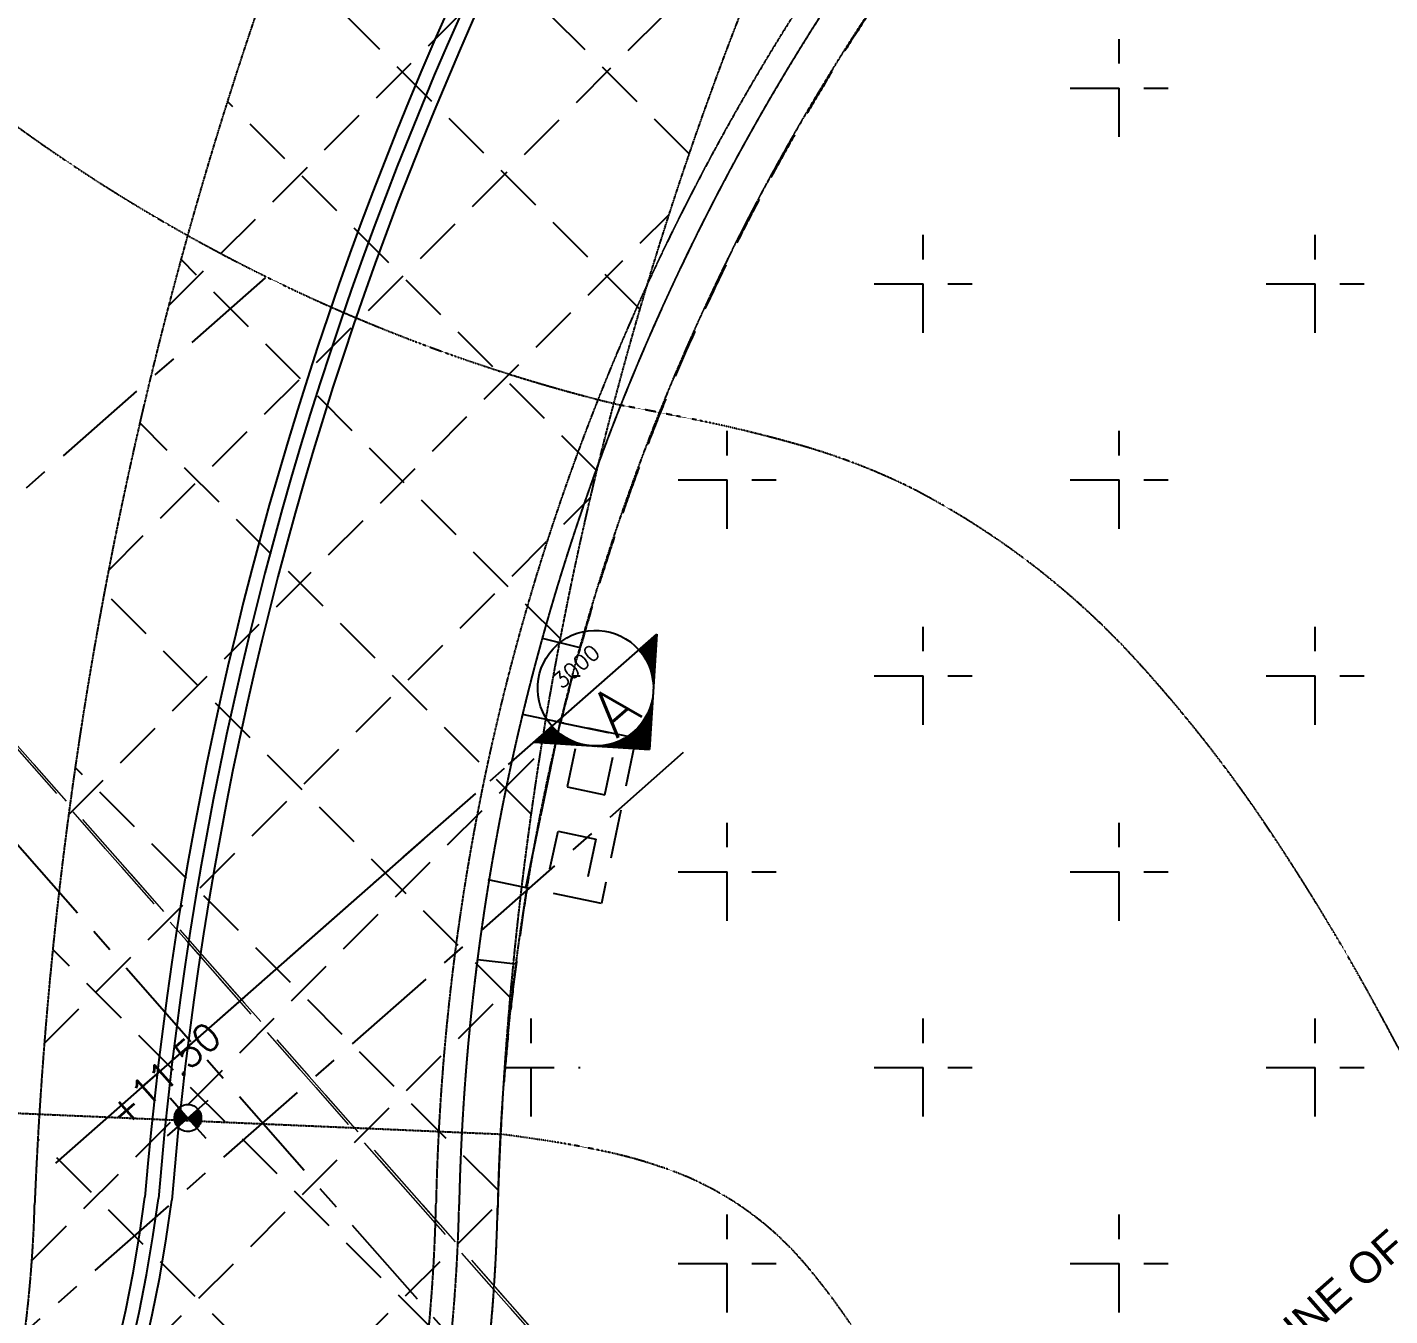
# Model space of a CAD drawing. Header units: millimetres. Extents: x 832728086 to 834530684, y 817551485 to 818349469.
# Drawn here: x 834340922 to 834358581, y 818011403 to 818028108 of the extents above; entities that cross this region are included whole.
import ezdxf
from ezdxf.enums import TextEntityAlignment as Align

# ---------------------------------------------------------------- set-up
doc = ezdxf.new("R2010")
doc.units = ezdxf.units.MM
doc.header["$LTSCALE"] = 100
for name, pattern in [('CENTER', [2, 1.25, -0.25, 0.25, -0.25]), ('Grid Line', [22.225, 12.7, -3.175, 3.175, -3.175]), ('Hidden', [9.525, 6.35, -3.175]), ('HIDDEN2', [4.7625, 3.175, -1.5875])]:
    doc.linetypes.add(name, pattern=pattern)
for name, color, linetype in [('+C-160', 160, 'Hidden'), ('000-Tactile-l', 8, 'Continuous'), ('DLN020__', 6, 'Continuous'), ('DLN052__', 7, 'Continuous'), ('DLN210__', 7, 'Continuous'), ('LEVEL', 7, 'Continuous'), ('MARK', 7, 'Continuous')]:
    doc.layers.add(name, color=color, linetype=linetype)
doc.layers.add('000-edge seating element-b', color=4, linetype='Continuous', lineweight=20)
doc.layers.add('000-edge seating element-h', color=253, linetype='Continuous', lineweight=0)
doc.styles.add('romans', font='romans.shx')
doc.styles.get("Standard").update_dxf_attribs({"font": 'swiss.ttf'})

# ---------------------------------------------------------------- blocks, each defined once
blk = doc.blocks.new('*X16')
at = {"color": 0}
for p, q in [((61448, 54925), (61451, 54925)), ((61273, 54750), (61626, 54750)), ((61285, 54762), (61614, 54762)), ((61298, 54775), (61601, 54775)), ((61310, 54788), (61589, 54788)), ((61323, 54800), (61576, 54800)), ((61335, 54812), (61564, 54812)), ((61348, 54825), (61551, 54825)), ((61360, 54838), (61539, 54838)), ((61373, 54850), (61526, 54850)), ((61385, 54862), (61514, 54862)), ((61398, 54875), (61501, 54875)), ((61410, 54888), (61489, 54888)), ((61423, 54900), (61476, 54900)), ((61435, 54912), (61464, 54912)), ((61098, 54575), (61205, 54575)), ((61110, 54588), (61245, 54588)), ((61123, 54600), (61295, 54600)), ((61135, 54612), (61377, 54612)), ((61148, 54625), (61751, 54625)), ((61160, 54638), (61739, 54638)), ((61173, 54650), (61726, 54650)), ((61185, 54662), (61714, 54662)), ((61198, 54675), (61701, 54675)), ((61210, 54688), (61689, 54688)), ((61223, 54700), (61676, 54700)), ((61235, 54712), (61664, 54712)), ((61248, 54725), (61651, 54725)), ((61260, 54738), (61639, 54738)), ((61522, 54612), (61764, 54612)), ((61604, 54600), (61776, 54600)), ((61654, 54588), (61789, 54588)), ((61694, 54575), (61801, 54575)), ((60935, 54412), (60936, 54412)), ((60948, 54425), (60949, 54425)), ((60960, 54438), (60964, 54438)), ((60973, 54450), (60979, 54450)), ((60985, 54462), (60995, 54462)), ((60998, 54475), (61012, 54475)), ((61010, 54488), (61030, 54488)), ((61023, 54500), (61049, 54500)), ((61035, 54512), (61069, 54512)), ((61048, 54525), (61091, 54525)), ((61060, 54538), (61115, 54538)), ((61073, 54550), (61142, 54550)), ((61085, 54562), (61171, 54562)), ((61728, 54562), (61814, 54562)), ((61757, 54550), (61826, 54550)), ((61784, 54538), (61839, 54538)), ((61808, 54525), (61851, 54525)), ((61830, 54512), (61864, 54512)), ((61850, 54500), (61876, 54500)), ((61869, 54488), (61889, 54488)), ((61887, 54475), (61901, 54475)), ((61904, 54462), (61914, 54462)), ((61920, 54450), (61926, 54450)), ((61935, 54438), (61939, 54438)), ((61950, 54425), (61951, 54425)), ((61963, 54412), (61964, 54412)), ((60748, 54225), (60791, 54225)), ((60760, 54238), (60798, 54238)), ((60773, 54250), (60805, 54250)), ((60785, 54262), (60813, 54262)), ((60798, 54275), (60821, 54275)), ((60810, 54288), (60829, 54288)), ((60823, 54300), (60838, 54300)), ((60835, 54312), (60847, 54312)), ((60848, 54325), (60856, 54325)), ((60860, 54338), (60866, 54338)), ((60873, 54350), (60877, 54350)), ((60885, 54362), (60887, 54362)), ((60898, 54375), (60899, 54375)), ((60910, 54388), (60910, 54388)), ((61989, 54388), (61989, 54388)), ((62000, 54375), (62001, 54375)), ((62012, 54362), (62014, 54362)), ((62022, 54350), (62026, 54350)), ((62033, 54338), (62039, 54338)), ((62043, 54325), (62051, 54325)), ((62052, 54312), (62064, 54312)), ((62061, 54300), (62076, 54300)), ((62070, 54288), (62089, 54288)), ((62078, 54275), (62101, 54275)), ((62086, 54262), (62114, 54262)), ((62094, 54250), (62126, 54250)), ((62101, 54238), (62139, 54238)), ((62108, 54225), (62151, 54225)), ((60573, 54050), (60722, 54050)), ((60585, 54062), (60726, 54062)), ((60598, 54075), (60729, 54075)), ((60610, 54088), (60733, 54088)), ((60623, 54100), (60737, 54100)), ((60635, 54112), (60741, 54112)), ((60648, 54125), (60746, 54125)), ((60660, 54138), (60750, 54138)), ((60673, 54150), (60755, 54150)), ((60685, 54162), (60761, 54162)), ((60698, 54175), (60766, 54175)), ((60710, 54188), (60772, 54188)), ((60723, 54200), (60778, 54200)), ((60735, 54212), (60784, 54212)), ((62115, 54212), (62164, 54212)), ((62121, 54200), (62176, 54200)), ((62127, 54188), (62189, 54188)), ((62133, 54175), (62201, 54175)), ((62138, 54162), (62214, 54162)), ((62144, 54150), (62226, 54150)), ((62149, 54138), (62239, 54138)), ((62153, 54125), (62251, 54125)), ((62158, 54112), (62264, 54112)), ((62162, 54100), (62276, 54100)), ((62166, 54088), (62289, 54088)), ((62170, 54075), (62301, 54075)), ((62173, 54062), (62314, 54062)), ((62177, 54050), (62326, 54050)), ((60398, 53875), (60700, 53875)), ((60410, 53888), (60700, 53888)), ((60423, 53900), (60700, 53900)), ((60435, 53912), (60701, 53912)), ((60448, 53925), (60702, 53925)), ((60460, 53938), (60703, 53938)), ((60473, 53950), (60704, 53950)), ((60485, 53962), (60706, 53962)), ((60498, 53975), (60707, 53975)), ((60510, 53988), (60709, 53988)), ((60523, 54000), (60712, 54000)), ((60535, 54012), (60714, 54012)), ((60548, 54025), (60717, 54025)), ((60560, 54038), (60719, 54038)), ((62180, 54038), (62339, 54038)), ((62182, 54025), (62351, 54025)), ((62185, 54012), (62364, 54012)), ((62187, 54000), (62376, 54000)), ((62190, 53988), (62389, 53988)), ((62192, 53975), (62401, 53975)), ((62193, 53962), (62414, 53962)), ((62195, 53950), (62426, 53950)), ((62196, 53938), (62439, 53938)), ((62197, 53925), (62451, 53925)), ((62198, 53912), (62464, 53912)), ((62199, 53900), (62476, 53900)), ((62199, 53888), (62489, 53888)), ((62199, 53875), (62501, 53875))]:
    blk.add_line(p, q, dxfattribs=at)
blk = doc.blocks.new('SECHR')
at = {"layer": 'MARK'}
for p, q in [((0.586, 0), (2, 1.414)), ((3.414, 0), (2, 1.414)), ((0, 0), (3.414, 0))]:
    blk.add_line(p, q, dxfattribs=at)
for start, end in [(0, 180), (180, 0)]:
    blk.add_arc((2, 0), 1, start, end, dxfattribs=at)
at = {"layer": 'MARK', "xscale": 0.001333333333333333, "yscale": 0.001333333333333333, "zscale": 0.001333333333333333}
blk.add_blockref('*X16', (-79.933, -71.821), dxfattribs=at)
at = {"layer": 'MARK', "style": 'romans'}
for tag, height, p in [('SECHR1', 0.8, (2, 0.5)), ('SECHR2', 0.267, (2, -0.5))]:
    blk.add_attdef(tag, text='', height=height, dxfattribs=at).set_placement(p, align=Align.MIDDLE)
blk = doc.blocks.new('*X5')
at = {"color": 0}
for p, q in [((45956, 42700), (46156, 42700)), ((45956, 42694), (46156, 42694)), ((45957, 42688), (46156, 42688)), ((45957, 42681), (46156, 42681)), ((45958, 42675), (46156, 42675)), ((45959, 42669), (46156, 42669)), ((45960, 42662), (46156, 42662)), ((45962, 42656), (46156, 42656)), ((45964, 42650), (46156, 42650)), ((45965, 42644), (46156, 42644)), ((45968, 42638), (46156, 42638)), ((45970, 42631), (46156, 42631)), ((45973, 42625), (46156, 42625)), ((45975, 42619), (46156, 42619)), ((45978, 42612), (46156, 42612)), ((45982, 42606), (46156, 42606)), ((45986, 42600), (46156, 42600)), ((45990, 42594), (46156, 42594)), ((45994, 42588), (46156, 42588)), ((45999, 42581), (46156, 42581)), ((46004, 42575), (46156, 42575)), ((46009, 42569), (46156, 42569)), ((46015, 42562), (46156, 42562)), ((46022, 42556), (46156, 42556)), ((46029, 42550), (46156, 42550)), ((46037, 42544), (46156, 42544)), ((46047, 42538), (46156, 42538)), ((46057, 42531), (46156, 42531)), ((46069, 42525), (46156, 42525)), ((46083, 42519), (46156, 42519)), ((46102, 42512), (46156, 42512)), ((46133, 42506), (46156, 42506))]:
    blk.add_line(p, q, dxfattribs=at)
blk = doc.blocks.new('*X4')
at = {"color": 0}
for p, q in [((46156, 42900), (46200, 42900)), ((46156, 42894), (46222, 42894)), ((46156, 42888), (46238, 42888)), ((46156, 42881), (46250, 42881)), ((46156, 42875), (46261, 42875)), ((46156, 42869), (46271, 42869)), ((46156, 42862), (46279, 42862)), ((46156, 42856), (46287, 42856)), ((46156, 42850), (46294, 42850)), ((46156, 42844), (46300, 42844)), ((46156, 42838), (46306, 42838)), ((46156, 42831), (46311, 42831)), ((46156, 42825), (46316, 42825)), ((46156, 42819), (46320, 42819)), ((46156, 42812), (46324, 42812)), ((46156, 42806), (46328, 42806)), ((46156, 42800), (46332, 42800)), ((46156, 42794), (46335, 42794)), ((46156, 42788), (46338, 42788)), ((46156, 42781), (46341, 42781)), ((46156, 42775), (46343, 42775)), ((46156, 42769), (46345, 42769)), ((46156, 42762), (46347, 42762)), ((46156, 42756), (46349, 42756)), ((46156, 42750), (46351, 42750)), ((46156, 42744), (46352, 42744)), ((46156, 42738), (46353, 42738)), ((46156, 42731), (46354, 42731)), ((46156, 42725), (46355, 42725)), ((46156, 42719), (46355, 42719)), ((46156, 42712), (46356, 42712)), ((46156, 42706), (46356, 42706))]:
    blk.add_line(p, q, dxfattribs=at)
blk = doc.blocks.new('ELFIN')
at = {"layer": 'LEVEL'}
for p, q in [((0, 0.5), (0, 0)), ((0, 0), (-0.5, 0)), ((0, 0), (0, -0.5)), ((0.5, 0), (0, 0))]:
    blk.add_line(p, q, dxfattribs=at)
for start, end in [(90, 180), (180, 270), (0, 90), (270, 0)]:
    blk.add_arc((0, 0), 0.25, start, end, dxfattribs=at)
at = {"layer": 'LEVEL', "xscale": 0.00125, "yscale": 0.00125, "zscale": 0.00125}
for name in ['*X4', '*X5']:
    blk.add_blockref(name, (-57.695, -53.381), dxfattribs=at)
at = {"layer": 'LEVEL', "style": 'romans'}
blk.add_attdef('ELFIN', (0.254, 0.347), '', height=0.5, dxfattribs=at)
blk = doc.blocks.new('tactile')
at = {"layer": '000-Tactile-l', "ltscale": 5e-05}
for centre, radius, start, end in [((834389.813, 818009.112), 47.467, 109.1746, 175.3142), ((834389.813, 818009.112), 47.292, 109.1746, 175.3194), ((834389.813, 818009.112), 47.117, 109.1746, 175.3246), ((834323.328, 818015.51), 19.516, 262.7863, 352.5256), ((834323.328, 818015.51), 19.341, 262.7987, 352.513), ((834323.328, 818015.51), 19.691, 262.7741, 352.5381)]:
    blk.add_arc(centre, radius, start, end, dxfattribs=at)
blk = doc.blocks.new('A$C062A3D83')
at = {"layer": '+C-160'}
for p, q in [((19423, 19239), (30350, 30167)), ((26166, 21206), (21578, 25794)), ((18644, 15809), (27513, 24678)), ((25527, 19193), (20850, 23870)), ((31742, 21425), (31742, 22695)), ((31107, 22060), (32377, 22060)), ((24968, 17100), (20184, 21885)), ((18125, 12638), (25903, 20417)), ((29202, 18885), (29202, 20155)), ((34282, 18885), (34282, 20155)), ((24496, 14921), (19582, 19835)), ((28567, 19520), (29837, 19520)), ((33647, 19520), (34917, 19520)), ((24118, 12647), (19049, 17717)), ((26662, 16345), (26662, 17615)), ((31742, 16345), (31742, 17615)), ((26027, 16980), (27297, 16980)), ((31107, 16980), (32377, 16980)), ((17810, 9671), (24884, 16745)), ((23846, 10268), (18589, 15524)), ((29202, 13805), (29202, 15075)), ((34282, 13805), (34282, 15075)), ((24754, 14801, 2129), (24268, 14922)), ((24657, 14440), (24757, 14440)), ((28567, 14440), (29837, 14440)), ((33647, 14440), (34917, 14440)), ((25477, 13631, 6338), (24009, 13936)), ((24052, 11692), (24498, 13834)), ((24498, 13834), (25477, 13631)), ((24502, 13834), (25477, 13631)), ((25477, 13631), (25031, 11488)), ((25477, 13631), (25031, 11488)), ((17648, 6858), (24238, 13448)), ((24113, 11986, 2316), (24437, 13541, 2113)), ((24690, 13491, 5315), (24585, 13002, 5315)), ((23693, 7769), (18211, 13251)), ((25074, 12897, 5315), (25179, 13386, 5315)), ((24585, 13002, 5315), (25074, 12897, 5315)), ((24364, 11936, 5819), (24468, 12425, 5819)), ((24468, 12425, 5819), (24957, 12321, 5819)), ((26662, 11265), (26662, 12535)), ((31742, 11265), (31742, 12535)), ((24957, 12321, 5819), (24853, 11832, 5819)), ((26027, 11900), (27297, 11900)), ((31107, 11900), (32377, 11900)), ((25031, 11488, 6949), (23563, 11794)), ((25031, 11488), (24052, 11692)), ((25031, 11488), (24067, 11689)), ((23523, 5287), (17920, 10891)), ((23922, 10699, 2316), (23425, 10756)), ((17117, 3675), (23859, 10417)), ((24122, 8725), (24122, 9995)), ((29202, 8725), (29202, 9995)), ((34282, 8725), (34282, 9995)), ((23782, 9360), (24757, 9360)), ((28567, 9360), (29837, 9360)), ((33647, 9360), (34917, 9360)), ((23134, 3025), (17726, 8433)), ((15084, -1010), (23687, 7594)), ((26662, 6185), (26662, 7455)), ((31742, 6185), (31742, 7455)), ((26027, 6820), (27297, 6820)), ((31107, 6820), (32377, 6820))]:
    blk.add_line(p, q, dxfattribs=at)
at = {"layer": '+C-160', "lineweight": 18, "ltscale": 2}
for p, q in [((50716, -24251), (17025, 13988)), ((17044, 14005), (31430, -2304))]:
    blk.add_line(p, q, dxfattribs=at)
at = {"layer": '+C-160', "ltscale": 10}
blk.add_line((17958, 8122), (23828, 13288), dxfattribs=at)
at = {"layer": '+C-160', "ltscale": 5e-05}
blk.add_line((16430, 8814), (23721, 8498), dxfattribs=at)
at = {"layer": '+C-160', "ltscale": 0.01}
for centre, radius, start, end in [((72769, 5326), 55131, 117.3757, 177.6248), ((70006, 6192), 46340, 132.9402, 178.4469), ((52993, 6938), 30114, 92.2615, 178.7579), ((52993, 6938), 29814, 92.2318, 178.7579), ((52993, 6938), 29814, 92.2615, 178.7579), ((52993, 6938), 29314, 92.2318, 178.7579), ((567, 8075), 17125, 260.0407, 358.4469), ((567, 8075), 23125, 260.0407, 358.7579), ((567, 8075), 23125, 260.0407, 358.4469), ((567, 8075), 22625, 260.0407, 358.7579), ((567, 8075), 22625, 260.0407, 358.7579), ((567, 8075), 22325, 260.0407, 358.7579)]:
    blk.add_arc(centre, radius, start, end, dxfattribs=at)
at = {"layer": '+C-160'}
for radius in [677545, 678045]:
    blk.add_arc((-386888, 571159), radius, 305.017774, 307.004853, dxfattribs=at)
at = {"layer": '+C-160', "ltscale": 5e-05}
for centre, radius, start, end in [((30527, 39587), 22266, 222.5201, 256.3851), ((18673, -18380), 36923, 78.4313, 79.6827), ((22678, 158), 17960, 74.0053, 79.0877), ((25248, 9150), 8608, 63.6153, 73.9551), ((24256, 7594), 10444, 41.132, 62.5363), ((18470, 2290), 18292, 34.0444, 41.7237), ((8782, -4184), 29944, 29.1162, 33.931), ((-20535, -20297), 63397, 25.93053, 28.94579), ((20503, -16019), 24727, 81.4127, 82.5217), ((22489, -3671), 12221, 77.5142, 81.9785), ((23771, 2167), 6244, 70.9094, 77.4187), ((24502, 4127), 4154, 40.5933, 71.597), ((20932, 1100), 8835, 28.9063, 40.4322)]:
    blk.add_arc(centre, radius, start, end, dxfattribs=at)
at = {"layer": '+C-160'}
for centre, major_axis, start_param, end_param in [((-386888, 571159), (-396115, 549691), 3.128341, 3.163022), ((53171, 6835), (-24883, 15867), -0.241056, 0.328233), ((54201, 6826), (-30394, 2811), -0.067757, 0.067751), ((567, 8075), (1512, 23076), 4.677073, 4.756152)]:
    blk.add_ellipse(centre, major_axis=major_axis, ratio=1, start_param=start_param, end_param=end_param, dxfattribs=at)
at = {"layer": '+C-160', "ltscale": 4}
blk.add_open_spline([(-72340, -33621), (-20541, 11966), (31258, 57553)], degree=2, dxfattribs=at)

msp = doc.modelspace()

# ---------------------------------------------------------------- hatches: boundary and pattern name
at = {"layer": '000-edge seating element-h'}
h = msp.add_hatch(color=256, dxfattribs=at)
h.dxf.hatch_style = 1
edge = h.paths.add_edge_path()
edge.add_line((834370465.4529, 818059970.0477), (834370187.2485, 818060391.6163))
edge.add_arc((834393339.1388, 818011451.8866), 54139.7004, 115.31740016, 152.05026923)
edge.add_arc((834341539.2229, 818038936.1219), 4500.0001, 307.00484966, 332.05026577, ccw=False)
edge.add_arc((833936445.1232, 818576419.414), 677544.9606, 305.0177740333, 307.0048534519, ccw=False)
edge.add_arc((834342302.3731, 817997177.7181), 29732.2478, 125.01777403, 154.70146344)
edge.add_arc((834289854.1113, 818021968.259), 28279.7431, 323.48137329, 334.70146343, ccw=False)
edge.add_arc((834308563.1897, 818008114.8543), 5000, 250.77535094, 323.48137329, ccw=False)
edge.add_arc((834304379.5307, 817996117.6431), 7705.7499, 70.77535094, 143.49692622)
edge.add_arc((834161631.6753, 818101757.3515), 169879.999, 322.483894433, 323.496926162, ccw=False)
edge.add_arc((834296575.7603, 817998150.834), 250, 142.48389444, 322.48389444)
edge.add_arc((834161631.6733, 818101757.353), 170380.0015, 322.48389444, 323.496926154)
edge.add_arc((834304379.5307, 817996117.6431), 7205.7499, 70.77535094, 143.49692623, ccw=False)
edge.add_arc((834308563.1897, 818008114.8543), 5500, 250.77535094, 323.48137329)
edge.add_arc((834289854.1112, 818021968.259), 28779.7431, 323.48137329, 334.70146343)
edge.add_arc((834342302.3731, 817997177.7181), 29232.2478, 125.01777403, 154.70146344, ccw=False)
edge.add_arc((833936445.1233, 818576419.4138), 678044.9604, 305.0177740329, 307.0048534521)
edge.add_arc((834341539.2229, 818038936.1219), 5000, 307.00484985, 332.05026599)
edge.add_arc((834393339.1388, 818011451.8866), 53639.7004, 115.24133936, 152.05026924, ccw=False)

# ---------------------------------------------------------------- linework, layer by layer
at = {"layer": '000-edge seating element-b', "color": 4}
msp.add_lwpolyline([(834370465.4529, 818059970.0477, 0.1620046445), (834345956.0186, 818036592.638, -0.1097183581), (834344548.6361, 818034943.199, -0.0086704869), (834325528.0171, 818021118.1712, 0.1302486649), (834315873.6889, 818009669.6741, -0.0489960293), (834312983.3387, 818004841.8919, -0.3283289511), (834306752.1888, 818002921.5629, 0.3284041308), (834298587.3691, 818000404.0981, -0.0044202135), (834296774.0559, 817997998.5879, -0.9999999999), (834296377.4648, 817998303.0801, 0.0044202135), (834298185.4567, 818000701.531, -0.3284041308), (834306916.8253, 818003393.6803, 0.3283289511), (834312581.5069, 818005139.4339, 0.0489960293), (834315421.6422, 818009883.3415, -0.1302486649), (834325241.1018, 818021527.6582, 0.0086704869), (834344247.6947, 818035342.4913, 0.1097183581), (834345514.339, 818036826.9864, -0.1616640745), (834370187.2485, 818060391.6163, -0.1616640745)], format="xyb", dxfattribs=at)
at = {"layer": 'DLN020__', "linetype": 'Grid Line'}
for p, q in [((834382686.5656, 817969907.8828), (834318888.9146, 818042399.043)), ((834344007.6272, 818024858.8872), (834274669.6967, 817963836.3146)), ((834349425.0358, 818018703.2651), (834280087.1053, 817957680.6925))]:
    msp.add_line(p, q, dxfattribs=at)
at = {"layer": 'DLN052__', "color": 3, "linetype": 'CENTER', "ltscale": 10}
msp.add_line((834341291.7851, 818013382.3478), (834347161.66, 818018548.2774), dxfattribs=at)
at = {"layer": 'DLN210__', "color": 2, "linetype": 'HIDDEN2', "lineweight": 18, "ltscale": 2}
for points in [[(834354763.4348, 818002956.4657), (834367803.5933, 818014432.7819), (834366828.3311, 818028384.1528, -0.178955501), (834335581.0509, 818042213.1454), (834334491.8158, 818043259.2451), (834329202.959, 818038604.6443), (834332902.6379, 818034400.8205), (834326325.8598, 818028612.7631), (834331407.5249, 818022838.9835, -0.1214358878), (834336330.1909, 818022150.6232, -0.1207363091), (834340377.3037, 818019264.9071), (834354763.4348, 818002956.4657)], [(834322079.0504, 818033400.7794), (834273584.7587, 817990722.1703), (834304338.188, 817955778.066), (834304338.0644, 817955777.9573), (834306485.0849, 817953338.8671), (834306485.3316, 817953338.3377), (834331029.1096, 817925450.0548), (834375214.7739, 817964337.2819), (834375214.7739, 817964337.2819), (834375214.7739, 817964337.2819), (834374049.3733, 817981008.6316), (834340358.4538, 818019248.4846, 0.2453038077), (834331397.2624, 818022812.8034), (834322079.0504, 818033400.7794), (834273584.7587, 817990722.1703)]]:
    msp.add_lwpolyline(points, format="xyb", close=True, dxfattribs=at)

# ---------------------------------------------------------------- block references
at = {"layer": '+C-160', "ltscale": 5}
msp.add_blockref('A$C062A3D83', (834323333.3128, 818005260.0327), dxfattribs=at)
at = {"layer": '000-Tactile-l', "xscale": 1000, "yscale": 1000, "zscale": 1000}
msp.add_blockref('tactile', (-56.4905, -49.2817, -0.0703), dxfattribs=at)
at = {"layer": 'DLN052__'}
ref = msp.add_blockref('SECHR', (834347161.66, 818018548.2774), dxfattribs=dict(at, xscale=-750, yscale=750.0000000000002, zscale=750, rotation=221.3501958279936))
ref.add_attrib('SECHR1', 'A', dxfattribs={"layer": 'MARK', "height": 600, "rotation": 41.35019582, "style": 'romans'}).set_placement((834348535.4358, 818019257.7596), align=Align.MIDDLE)
ref.add_attrib('SECHR2', '3000', dxfattribs={"layer": 'MARK', "height": 200, "rotation": 41.35019582, "style": 'romans'}).set_placement((834348039.9411, 818019820.7739), align=Align.MIDDLE)
at = {"layer": 'LEVEL'}
ref = msp.add_blockref('ELFIN', (834343003.657, 818013966.3995), dxfattribs=dict(at, xscale=-700.0000000000001, yscale=700.0000000000001, zscale=700.0000000000001, rotation=41.35019554188914))
ref.add_attrib('ELFIN', '+11.50', (834342161.7644, 818013824.2593), dxfattribs={"height": 350, "rotation": 41.35019207, "style": 'romans'})

# ---------------------------------------------------------------- texts
at = {"color": 0, "insert": (834356924.7262, 818011115.6483, 0.0803), "char_height": 400, "attachment_point": 1, "rotation": 41.35019583}
msp.add_mtext('LINE OF{\\C7; }SEWAGE PUMPING STATION{\\C7; }BELOW', dxfattribs=at)

doc.saveas('drawing.dxf')
